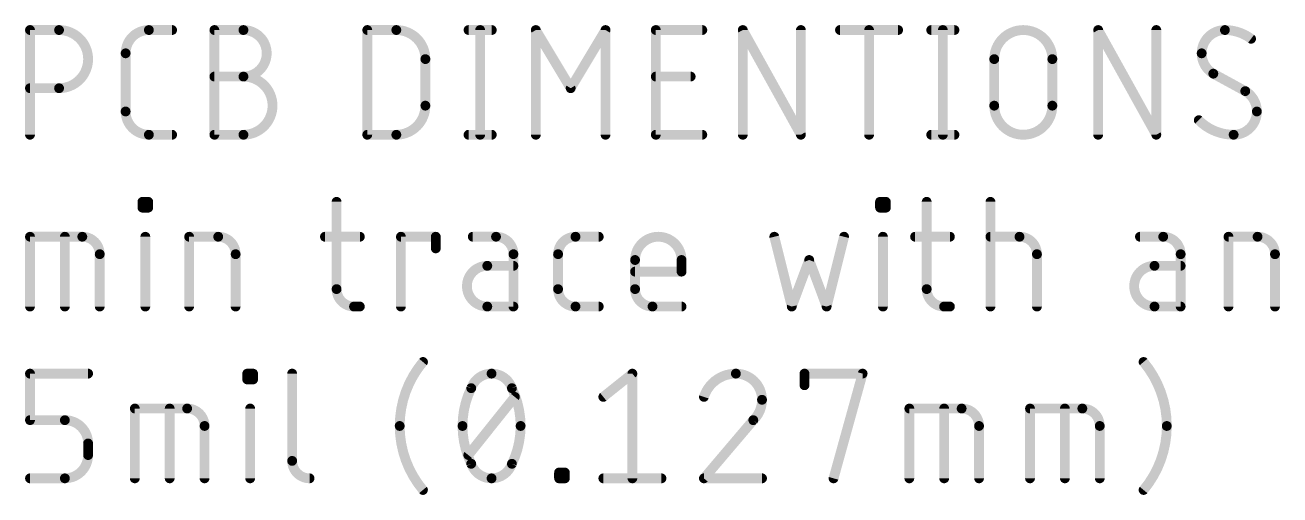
# Model space of a CAD drawing. Extents: x -35 to 140, y -8 to 139.
# Drawn here: x -35 to -15.5, y 131.26 to 138.55 of the extents above; entities that cross this region are included whole.
import ezdxf

# ---------------------------------------------------------------- set-up
doc = ezdxf.new("R2010")
doc.units = 0
doc.layers.add('51', color=253, linetype='CONTINUOUS')

msp = doc.modelspace()

# ---------------------------------------------------------------- linework, layer by layer
at = {"layer": '51', "const_width": 0.1524}
for points in [[(-34.9238, 136.8482), (-34.9238, 138.4738)], [(-34.9238, 138.4738), (-34.4722, 138.4738)], [(-33.0766, 138.4738), (-32.7153, 138.4738)], [(-32.0581, 136.8482), (-32.0581, 138.4738)], [(-32.0581, 138.4738), (-31.6065, 138.4738)], [(-29.6824, 136.8482), (-29.6824, 138.4738)], [(-29.6824, 138.4738), (-29.2308, 138.4738)], [(-28.1089, 138.4738), (-27.7476, 138.4738)], [(-27.9282, 138.4738), (-27.9282, 136.8482)], [(-27.0633, 136.8482), (-27.0633, 138.4738)], [(-27.0633, 138.4738), (-26.5214, 137.5707)], [(-26.5214, 137.5707), (-25.9796, 138.4738)], [(-25.9796, 138.4738), (-25.9796, 136.8482)], [(-25.1985, 136.8482), (-25.1985, 138.4738)], [(-25.1985, 138.4738), (-24.476, 138.4738)], [(-23.8467, 136.8482), (-23.8467, 138.4738)], [(-23.8467, 138.4738), (-22.9436, 136.8482)], [(-22.9436, 136.8482), (-22.9436, 138.4738)], [(-22.3357, 138.4738), (-21.4326, 138.4738)], [(-21.8842, 136.8482), (-21.8842, 138.4738)], [(-20.9185, 138.4738), (-20.5572, 138.4738)], [(-20.7379, 138.4738), (-20.7379, 136.8482)], [(-18.3237, 136.8482), (-18.3237, 138.4738)], [(-18.3237, 138.4738), (-17.4206, 136.8482)], [(-17.4206, 136.8482), (-17.4206, 138.4738)], [(-33.4378, 137.2094), (-33.4378, 138.1126)], [(-28.7793, 138.0222), (-28.7793, 137.2998)], [(-19.9389, 137.2998), (-19.9389, 138.0222)], [(-19.0358, 138.0222), (-19.0358, 137.2998)], [(-16.0381, 137.5255), (-16.5348, 137.7965)], [(-32.0581, 137.7513), (-31.6065, 137.7513)], [(-25.1985, 137.7513), (-24.6566, 137.7513)], [(-34.4722, 137.5707), (-34.9238, 137.5707)], [(-32.7153, 136.8482), (-33.0766, 136.8482)], [(-31.6065, 136.8482), (-32.0581, 136.8482)], [(-29.2308, 136.8482), (-29.6824, 136.8482)], [(-28.1089, 136.8482), (-27.7476, 136.8482)], [(-24.476, 136.8482), (-25.1985, 136.8482)], [(-20.9185, 136.8482), (-20.5572, 136.8482)], [(-33.1766, 135.7165), (-33.1766, 135.8068)], [(-33.1766, 135.8068), (-33.0863, 135.8068)], [(-33.0863, 135.7165), (-33.1766, 135.7165)], [(-33.0863, 135.8068), (-33.0863, 135.7165)], [(-30.1592, 135.8068), (-30.1592, 134.4521)], [(-21.7137, 135.7165), (-21.7137, 135.8068)], [(-21.7137, 135.8068), (-21.6234, 135.8068)], [(-21.6234, 135.7165), (-21.7137, 135.7165)], [(-21.6234, 135.8068), (-21.6234, 135.7165)], [(-20.9889, 135.8068), (-20.9889, 134.4521)], [(-19.9977, 134.1812), (-19.9977, 135.8068)], [(-34.9238, 134.1812), (-34.9238, 135.2649)], [(-34.9238, 135.2649), (-34.111, 135.2649)], [(-34.3819, 134.1812), (-34.3819, 135.2649)], [(-33.1314, 134.1812), (-33.1314, 135.2649)], [(-32.4506, 134.1812), (-32.4506, 135.2649)], [(-32.4506, 135.2649), (-31.999, 135.2649)], [(-30.3399, 135.2649), (-29.798, 135.2649)], [(-29.1596, 134.1812), (-29.1596, 135.2649)], [(-29.1596, 135.2649), (-28.6177, 135.2649)], [(-28.6177, 135.2649), (-28.6177, 135.0843)], [(-27.6817, 135.2649), (-28.043, 135.2649)], [(-26.4465, 135.2649), (-26.0852, 135.2649)], [(-23.3567, 135.2649), (-23.0858, 134.1812)], [(-22.5439, 134.1812), (-22.273, 135.2649)], [(-21.6685, 134.1812), (-21.6685, 135.2649)], [(-21.1695, 135.2649), (-20.6277, 135.2649)], [(-19.9977, 135.2649), (-19.5462, 135.2649)], [(-17.313, 135.2649), (-17.6743, 135.2649)], [(-16.2984, 134.1812), (-16.2984, 135.2649)], [(-16.2984, 135.2649), (-15.8468, 135.2649)], [(-33.8401, 134.994), (-33.8401, 134.1812)], [(-31.7281, 134.994), (-31.7281, 134.1812)], [(-27.4108, 134.1812), (-27.4108, 134.994)], [(-26.7174, 134.4521), (-26.7174, 134.994)], [(-25.5208, 134.4521), (-25.5208, 134.9037)], [(-24.7983, 134.9037), (-24.7983, 134.7231)], [(-23.0858, 134.1812), (-22.8148, 134.9037)], [(-22.8148, 134.9037), (-22.5439, 134.1812)], [(-19.2752, 134.994), (-19.2752, 134.1812)], [(-17.0421, 134.1812), (-17.0421, 134.994)], [(-15.5759, 134.994), (-15.5759, 134.1812)], [(-27.4108, 134.8134), (-27.8172, 134.8134)], [(-24.7983, 134.7231), (-25.5208, 134.7231)], [(-17.0421, 134.8134), (-17.4485, 134.8134)], [(-29.8883, 134.1812), (-29.798, 134.1812)], [(-27.8172, 134.1812), (-27.4108, 134.1812)], [(-26.0852, 134.1812), (-26.4465, 134.1812)], [(-24.7983, 134.1812), (-25.2498, 134.1812)], [(-20.718, 134.1812), (-20.6277, 134.1812)], [(-17.4485, 134.1812), (-17.0421, 134.1812)], [(-34.9238, 132.4173), (-34.9238, 133.1398)], [(-34.9238, 133.1398), (-34.0207, 133.1398)], [(-31.5475, 133.0495), (-31.5475, 133.1398)], [(-31.5475, 133.1398), (-31.4572, 133.1398)], [(-31.4572, 133.1398), (-31.4572, 133.0495)], [(-30.8499, 133.1398), (-30.8499, 131.7851)], [(-26.014, 132.7786), (-25.5625, 133.1398)], [(-25.5625, 133.1398), (-25.5625, 131.5142)], [(-22.8878, 132.9592), (-22.8878, 133.1398)], [(-22.8878, 133.1398), (-21.9847, 133.1398)], [(-21.9847, 133.1398), (-22.4362, 131.5142)], [(-31.4572, 133.0495), (-31.5475, 133.0495)], [(-28.1121, 131.8754), (-27.3896, 132.7786)], [(-33.2947, 131.5142), (-33.2947, 132.5979)], [(-33.2947, 132.5979), (-32.4819, 132.5979)], [(-32.7528, 131.5142), (-32.7528, 132.5979)], [(-31.5023, 131.5142), (-31.5023, 132.5979)], [(-21.2586, 131.5142), (-21.2586, 132.5979)], [(-21.2586, 132.5979), (-20.4458, 132.5979)], [(-20.7168, 131.5142), (-20.7168, 132.5979)], [(-19.3829, 131.5142), (-19.3829, 132.5979)], [(-19.3829, 132.5979), (-18.5701, 132.5979)], [(-18.841, 131.5142), (-18.841, 132.5979)], [(-34.3819, 132.4173), (-34.9238, 132.4173)], [(-23.6832, 132.4173), (-24.4509, 131.5142)], [(-32.2109, 132.327), (-32.2109, 131.5142)], [(-20.1749, 132.327), (-20.1749, 131.5142)], [(-18.2992, 132.327), (-18.2992, 131.5142)], [(-34.0207, 131.8754), (-34.0207, 132.0561)], [(-26.7018, 131.5142), (-26.7018, 131.6045)], [(-26.7018, 131.6045), (-26.6115, 131.6045)], [(-26.6115, 131.6045), (-26.6115, 131.5142)], [(-34.9238, 131.5142), (-34.3819, 131.5142)], [(-26.6115, 131.5142), (-26.7018, 131.5142)], [(-26.014, 131.5142), (-25.1109, 131.5142)], [(-24.4509, 131.5142), (-23.5478, 131.5142)]]:
    msp.add_lwpolyline(points, dxfattribs=at)
at = {"layer": '51'}
for points, const_width in [([(-34.8857, 138.4738, 1), (-34.9619, 138.4738)], 0.0762), ([(-34.9238, 138.5119, 1), (-34.9238, 138.4357)], 0.0762), ([(-34.4722, 137.5707, 1), (-34.4722, 138.4738)], 0.1524), ([(-34.4722, 138.5119, 1), (-34.4722, 138.4357)], 0.0762), ([(-34.4722, 138.4357, 1), (-34.4722, 138.5119)], 0.0762), ([(-33.0766, 138.4738, 0.4142), (-33.4378, 138.1126)], 0.1524), ([(-33.0766, 138.5119, 1), (-33.0766, 138.4357)], 0.0762), ([(-33.0766, 138.4357, 1), (-33.0766, 138.5119)], 0.0762), ([(-32.7153, 138.4357, 1), (-32.7153, 138.5119)], 0.0762), ([(-32.02, 138.4738, 1), (-32.0962, 138.4738)], 0.0762), ([(-32.0581, 138.5119, 1), (-32.0581, 138.4357)], 0.0762), ([(-31.6065, 137.7513, 1), (-31.6065, 138.4738)], 0.1524), ([(-31.6065, 138.5119, 1), (-31.6065, 138.4357)], 0.0762), ([(-31.6065, 138.4357, 1), (-31.6065, 138.5119)], 0.0762), ([(-29.6443, 138.4738, 1), (-29.7205, 138.4738)], 0.0762), ([(-29.6824, 138.5119, 1), (-29.6824, 138.4357)], 0.0762), ([(-28.7793, 138.0222, 0.4142), (-29.2308, 138.4738)], 0.1524), ([(-29.2308, 138.5119, 1), (-29.2308, 138.4357)], 0.0762), ([(-29.2308, 138.4357, 1), (-29.2308, 138.5119)], 0.0762), ([(-28.1089, 138.5119, 1), (-28.1089, 138.4357)], 0.0762), ([(-27.8901, 138.4738, 1), (-27.9663, 138.4738)], 0.0762), ([(-27.7476, 138.4357, 1), (-27.7476, 138.5119)], 0.0762), ([(-27.0252, 138.4738, 1), (-27.1014, 138.4738)], 0.0762), ([(-27.0306, 138.4934, 1), (-27.096, 138.4542)], 0.0762), ([(-25.9415, 138.4738, 1), (-26.0177, 138.4738)], 0.0762), ([(-25.9469, 138.4542, 1), (-26.0122, 138.4934)], 0.0762), ([(-25.1604, 138.4738, 1), (-25.2366, 138.4738)], 0.0762), ([(-25.1985, 138.5119, 1), (-25.1985, 138.4357)], 0.0762), ([(-24.476, 138.4357, 1), (-24.476, 138.5119)], 0.0762), ([(-23.8086, 138.4738, 1), (-23.8848, 138.4738)], 0.0762), ([(-23.8134, 138.4923, 1), (-23.88, 138.4553)], 0.0762), ([(-22.9055, 138.4738, 1), (-22.9817, 138.4738)], 0.0762), ([(-22.3357, 138.5119, 1), (-22.3357, 138.4357)], 0.0762), ([(-21.8461, 138.4738, 1), (-21.9223, 138.4738)], 0.0762), ([(-21.4326, 138.4357, 1), (-21.4326, 138.5119)], 0.0762), ([(-20.9185, 138.5119, 1), (-20.9185, 138.4357)], 0.0762), ([(-20.6998, 138.4738, 1), (-20.776, 138.4738)], 0.0762), ([(-20.5572, 138.4357, 1), (-20.5572, 138.5119)], 0.0762), ([(-19.0358, 138.0222, 1), (-19.9389, 138.0222)], 0.1524), ([(-18.2856, 138.4738, 1), (-18.3618, 138.4738)], 0.0762), ([(-18.2904, 138.4923, 1), (-18.357, 138.4553)], 0.0762), ([(-17.3825, 138.4738, 1), (-17.4587, 138.4738)], 0.0762), ([(-16.3542, 138.4738, 0.4142), (-16.7154, 138.1126)], 0.1524), ([(-15.9478, 138.3383, 0.1623), (-16.3542, 138.4738)], 0.1524), ([(-16.3542, 138.5119, 1), (-16.3542, 138.4357)], 0.0762), ([(-16.3542, 138.4357, 1), (-16.3542, 138.5119)], 0.0762), ([(-15.9706, 138.3079, 1), (-15.9249, 138.3688)], 0.0762), ([(-33.3997, 138.1126, 1), (-33.4759, 138.1126)], 0.0762), ([(-33.4759, 138.1126, 1), (-33.3997, 138.1126)], 0.0762), ([(-28.7412, 138.0222, 1), (-28.8174, 138.0222)], 0.0762), ([(-19.9008, 138.0222, 1), (-19.977, 138.0222)], 0.0762), ([(-18.9977, 138.0222, 1), (-19.0739, 138.0222)], 0.0762), ([(-16.7154, 138.1126, 0.2656), (-16.5348, 137.7965)], 0.1524), ([(-16.6773, 138.1126, 1), (-16.7535, 138.1126)], 0.0762), ([(-16.7535, 138.1126, 1), (-16.6773, 138.1126)], 0.0762), ([(-28.8174, 138.0222, 1), (-28.7412, 138.0222)], 0.0762), ([(-19.977, 138.0222, 1), (-19.9008, 138.0222)], 0.0762), ([(-19.0739, 138.0222, 1), (-18.9977, 138.0222)], 0.0762), ([(-16.5165, 137.8299, 1), (-16.553, 137.763)], 0.0762), ([(-16.5541, 137.7636, 1), (-16.5154, 137.8293)], 0.0762), ([(-32.0581, 137.7894, 1), (-32.0581, 137.7132)], 0.0762), ([(-31.6065, 136.8482, 1), (-31.6065, 137.7513)], 0.1524), ([(-31.6065, 137.7894, 1), (-31.6065, 137.7132)], 0.0762), ([(-31.6065, 137.7894, 1), (-31.6065, 137.7132)], 0.0762), ([(-31.6065, 137.7132, 1), (-31.6065, 137.7894)], 0.0762), ([(-25.1985, 137.7894, 1), (-25.1985, 137.7132)], 0.0762), ([(-24.6566, 137.7132, 1), (-24.6566, 137.7894)], 0.0762), ([(-34.9238, 137.6088, 1), (-34.9238, 137.5326)], 0.0762), ([(-34.4722, 137.6088, 1), (-34.4722, 137.5326)], 0.0762), ([(-34.4722, 137.5326, 1), (-34.4722, 137.6088)], 0.0762), ([(-26.5541, 137.5903, 1), (-26.4887, 137.5511)], 0.0762), ([(-26.5541, 137.5511, 1), (-26.4887, 137.5903)], 0.0762), ([(-16.0187, 137.5584, 1), (-16.0574, 137.4927)], 0.0762), ([(-15.8575, 137.2094, 0.2656), (-16.0381, 137.5255)], 0.1524), ([(-16.0563, 137.4921, 1), (-16.0198, 137.559)], 0.0762), ([(-33.4378, 137.2094, 0.4142), (-33.0766, 136.8482)], 0.1524), ([(-33.3997, 137.2094, 1), (-33.4759, 137.2094)], 0.0762), ([(-29.2308, 136.8482, 0.4142), (-28.7793, 137.2998)], 0.1524), ([(-28.7412, 137.2998, 1), (-28.8174, 137.2998)], 0.0762), ([(-28.8174, 137.2998, 1), (-28.7412, 137.2998)], 0.0762), ([(-19.9389, 137.2998, 1), (-19.0358, 137.2998)], 0.1524), ([(-19.9008, 137.2998, 1), (-19.977, 137.2998)], 0.0762), ([(-19.977, 137.2998, 1), (-19.9008, 137.2998)], 0.0762), ([(-18.9977, 137.2998, 1), (-19.0739, 137.2998)], 0.0762), ([(-19.0739, 137.2998, 1), (-18.9977, 137.2998)], 0.0762), ([(-16.2187, 136.8482, 0.4142), (-15.8575, 137.2094)], 0.1524), ([(-15.8194, 137.2094, 1), (-15.8956, 137.2094)], 0.0762), ([(-33.4759, 137.2094, 1), (-33.3997, 137.2094)], 0.0762), ([(-16.7606, 137.074, 0.2), (-16.2187, 136.8482)], 0.1524), ([(-16.7335, 137.1008, 1), (-16.7876, 137.0471)], 0.0762), ([(-15.8956, 137.2094, 1), (-15.8194, 137.2094)], 0.0762), ([(-33.0766, 136.8863, 1), (-33.0766, 136.8101)], 0.0762), ([(-33.0766, 136.8101, 1), (-33.0766, 136.8863)], 0.0762), ([(-32.7153, 136.8101, 1), (-32.7153, 136.8863)], 0.0762), ([(-32.0581, 136.8863, 1), (-32.0581, 136.8101)], 0.0762), ([(-31.6065, 136.8863, 1), (-31.6065, 136.8101)], 0.0762), ([(-31.6065, 136.8101, 1), (-31.6065, 136.8863)], 0.0762), ([(-29.6824, 136.8863, 1), (-29.6824, 136.8101)], 0.0762), ([(-29.2308, 136.8863, 1), (-29.2308, 136.8101)], 0.0762), ([(-29.2308, 136.8101, 1), (-29.2308, 136.8863)], 0.0762), ([(-28.1089, 136.8863, 1), (-28.1089, 136.8101)], 0.0762), ([(-27.7476, 136.8101, 1), (-27.7476, 136.8863)], 0.0762), ([(-25.1985, 136.8863, 1), (-25.1985, 136.8101)], 0.0762), ([(-24.476, 136.8101, 1), (-24.476, 136.8863)], 0.0762), ([(-22.9769, 136.8297, 1), (-22.9103, 136.8667)], 0.0762), ([(-20.9185, 136.8863, 1), (-20.9185, 136.8101)], 0.0762), ([(-20.5572, 136.8101, 1), (-20.5572, 136.8863)], 0.0762), ([(-17.4539, 136.8297, 1), (-17.3873, 136.8667)], 0.0762), ([(-16.2187, 136.8863, 1), (-16.2187, 136.8101)], 0.0762), ([(-16.2187, 136.8101, 1), (-16.2187, 136.8863)], 0.0762), ([(-34.9619, 136.8482, 1), (-34.8857, 136.8482)], 0.0762), ([(-32.0962, 136.8482, 1), (-32.02, 136.8482)], 0.0762), ([(-29.7205, 136.8482, 1), (-29.6443, 136.8482)], 0.0762), ([(-27.9663, 136.8482, 1), (-27.8901, 136.8482)], 0.0762), ([(-27.1014, 136.8482, 1), (-27.0252, 136.8482)], 0.0762), ([(-26.0177, 136.8482, 1), (-25.9415, 136.8482)], 0.0762), ([(-25.2366, 136.8482, 1), (-25.1604, 136.8482)], 0.0762), ([(-23.8848, 136.8482, 1), (-23.8086, 136.8482)], 0.0762), ([(-22.9817, 136.8482, 1), (-22.9055, 136.8482)], 0.0762), ([(-21.9223, 136.8482, 1), (-21.8461, 136.8482)], 0.0762), ([(-20.776, 136.8482, 1), (-20.6998, 136.8482)], 0.0762), ([(-18.3618, 136.8482, 1), (-18.2856, 136.8482)], 0.0762), ([(-17.4587, 136.8482, 1), (-17.3825, 136.8482)], 0.0762), ([(-33.1385, 135.8068, 1), (-33.2147, 135.8068)], 0.0762), ([(-33.1766, 135.8449, 1), (-33.1766, 135.7687)], 0.0762), ([(-33.1766, 135.7546, 1), (-33.1766, 135.6784)], 0.0762), ([(-33.2147, 135.7165, 1), (-33.1385, 135.7165)], 0.0762), ([(-33.0482, 135.8068, 1), (-33.1244, 135.8068)], 0.0762), ([(-33.1244, 135.7165, 1), (-33.0482, 135.7165)], 0.0762), ([(-33.0863, 135.7687, 1), (-33.0863, 135.8449)], 0.0762), ([(-33.0863, 135.6784, 1), (-33.0863, 135.7546)], 0.0762), ([(-30.1211, 135.8068, 1), (-30.1973, 135.8068)], 0.0762), ([(-21.6756, 135.8068, 1), (-21.7518, 135.8068)], 0.0762), ([(-21.7137, 135.8449, 1), (-21.7137, 135.7687)], 0.0762), ([(-21.7137, 135.7546, 1), (-21.7137, 135.6784)], 0.0762), ([(-21.7518, 135.7165, 1), (-21.6756, 135.7165)], 0.0762), ([(-21.5853, 135.8068, 1), (-21.6615, 135.8068)], 0.0762), ([(-21.6615, 135.7165, 1), (-21.5853, 135.7165)], 0.0762), ([(-21.6234, 135.7687, 1), (-21.6234, 135.8449)], 0.0762), ([(-21.6234, 135.6784, 1), (-21.6234, 135.7546)], 0.0762), ([(-20.9508, 135.8068, 1), (-21.027, 135.8068)], 0.0762), ([(-19.9596, 135.8068, 1), (-20.0358, 135.8068)], 0.0762), ([(-34.8857, 135.2649, 1), (-34.9619, 135.2649)], 0.0762), ([(-34.9238, 135.303, 1), (-34.9238, 135.2268)], 0.0762), ([(-34.3438, 135.2649, 1), (-34.42, 135.2649)], 0.0762), ([(-33.8401, 134.994, 0.4142), (-34.111, 135.2649)], 0.1524), ([(-34.111, 135.303, 1), (-34.111, 135.2268)], 0.0762), ([(-34.111, 135.2268, 1), (-34.111, 135.303)], 0.0762), ([(-33.0933, 135.2649, 1), (-33.1695, 135.2649)], 0.0762), ([(-32.4125, 135.2649, 1), (-32.4887, 135.2649)], 0.0762), ([(-32.4506, 135.303, 1), (-32.4506, 135.2268)], 0.0762), ([(-31.7281, 134.994, 0.4142), (-31.999, 135.2649)], 0.1524), ([(-31.999, 135.303, 1), (-31.999, 135.2268)], 0.0762), ([(-31.999, 135.2268, 1), (-31.999, 135.303)], 0.0762), ([(-30.3399, 135.303, 1), (-30.3399, 135.2268)], 0.0762), ([(-29.798, 135.2268, 1), (-29.798, 135.303)], 0.0762), ([(-29.1215, 135.2649, 1), (-29.1977, 135.2649)], 0.0762), ([(-29.1596, 135.303, 1), (-29.1596, 135.2268)], 0.0762), ([(-28.5796, 135.2649, 1), (-28.6558, 135.2649)], 0.0762), ([(-28.6177, 135.2268, 1), (-28.6177, 135.303)], 0.0762), ([(-28.043, 135.303, 1), (-28.043, 135.2268)], 0.0762), ([(-27.4108, 134.994, 0.4142), (-27.6817, 135.2649)], 0.1524), ([(-27.6817, 135.303, 1), (-27.6817, 135.2268)], 0.0762), ([(-27.6817, 135.2268, 1), (-27.6817, 135.303)], 0.0762), ([(-26.4465, 135.2649, 0.4142), (-26.7174, 134.994)], 0.1524), ([(-26.4465, 135.303, 1), (-26.4465, 135.2268)], 0.0762), ([(-26.4465, 135.2268, 1), (-26.4465, 135.303)], 0.0762), ([(-26.0852, 135.2268, 1), (-26.0852, 135.303)], 0.0762), ([(-24.7983, 134.9037, 1), (-25.5208, 134.9037)], 0.1524), ([(-23.3197, 135.2742, 1), (-23.3937, 135.2557)], 0.0762), ([(-22.236, 135.2557, 1), (-22.3099, 135.2742)], 0.0762), ([(-21.6304, 135.2649, 1), (-21.7066, 135.2649)], 0.0762), ([(-21.1695, 135.303, 1), (-21.1695, 135.2268)], 0.0762), ([(-20.6277, 135.2268, 1), (-20.6277, 135.303)], 0.0762), ([(-19.9977, 135.303, 1), (-19.9977, 135.2268)], 0.0762), ([(-19.2752, 134.994, 0.4142), (-19.5462, 135.2649)], 0.1524), ([(-19.5462, 135.303, 1), (-19.5462, 135.2268)], 0.0762), ([(-19.5462, 135.2268, 1), (-19.5462, 135.303)], 0.0762), ([(-17.6743, 135.303, 1), (-17.6743, 135.2268)], 0.0762), ([(-17.0421, 134.994, 0.4142), (-17.313, 135.2649)], 0.1524), ([(-17.313, 135.303, 1), (-17.313, 135.2268)], 0.0762), ([(-17.313, 135.2268, 1), (-17.313, 135.303)], 0.0762), ([(-16.2603, 135.2649, 1), (-16.3365, 135.2649)], 0.0762), ([(-16.2984, 135.303, 1), (-16.2984, 135.2268)], 0.0762), ([(-15.5759, 134.994, 0.4142), (-15.8468, 135.2649)], 0.1524), ([(-15.8468, 135.303, 1), (-15.8468, 135.2268)], 0.0762), ([(-15.8468, 135.2268, 1), (-15.8468, 135.303)], 0.0762), ([(-33.802, 134.994, 1), (-33.8782, 134.994)], 0.0762), ([(-33.8782, 134.994, 1), (-33.802, 134.994)], 0.0762), ([(-31.69, 134.994, 1), (-31.7662, 134.994)], 0.0762), ([(-31.7662, 134.994, 1), (-31.69, 134.994)], 0.0762), ([(-28.6558, 135.0843, 1), (-28.5796, 135.0843)], 0.0762), ([(-27.3727, 134.994, 1), (-27.4489, 134.994)], 0.0762), ([(-27.4489, 134.994, 1), (-27.3727, 134.994)], 0.0762), ([(-26.6793, 134.994, 1), (-26.7555, 134.994)], 0.0762), ([(-26.7555, 134.994, 1), (-26.6793, 134.994)], 0.0762), ([(-25.4827, 134.9037, 1), (-25.5589, 134.9037)], 0.0762), ([(-24.7602, 134.9037, 1), (-24.8364, 134.9037)], 0.0762), ([(-22.7792, 134.9171, 1), (-22.8505, 134.8903)], 0.0762), ([(-22.7792, 134.8903, 1), (-22.8505, 134.9171)], 0.0762), ([(-19.2371, 134.994, 1), (-19.3133, 134.994)], 0.0762), ([(-19.3133, 134.994, 1), (-19.2371, 134.994)], 0.0762), ([(-17.004, 134.994, 1), (-17.0802, 134.994)], 0.0762), ([(-17.0802, 134.994, 1), (-17.004, 134.994)], 0.0762), ([(-15.5378, 134.994, 1), (-15.614, 134.994)], 0.0762), ([(-15.614, 134.994, 1), (-15.5378, 134.994)], 0.0762), ([(-27.8172, 134.8134, 1), (-27.8172, 134.1812)], 0.1524), ([(-27.8172, 134.8515, 1), (-27.8172, 134.7753)], 0.0762), ([(-27.8172, 134.7753, 1), (-27.8172, 134.8515)], 0.0762), ([(-27.4108, 134.7753, 1), (-27.4108, 134.8515)], 0.0762), ([(-25.5589, 134.9037, 1), (-25.4827, 134.9037)], 0.0762), ([(-25.5208, 134.7612, 1), (-25.5208, 134.685)], 0.0762), ([(-24.8364, 134.9037, 1), (-24.7602, 134.9037)], 0.0762), ([(-24.8364, 134.7231, 1), (-24.7602, 134.7231)], 0.0762), ([(-24.7983, 134.685, 1), (-24.7983, 134.7612)], 0.0762), ([(-17.4485, 134.8134, 1), (-17.4485, 134.1812)], 0.1524), ([(-17.4485, 134.8515, 1), (-17.4485, 134.7753)], 0.0762), ([(-17.4485, 134.7753, 1), (-17.4485, 134.8515)], 0.0762), ([(-17.0421, 134.7753, 1), (-17.0421, 134.8515)], 0.0762), ([(-30.1592, 134.4521, 0.4142), (-29.8883, 134.1812)], 0.1524), ([(-30.1211, 134.4521, 1), (-30.1973, 134.4521)], 0.0762), ([(-30.1973, 134.4521, 1), (-30.1211, 134.4521)], 0.0762), ([(-26.7174, 134.4521, 0.4142), (-26.4465, 134.1812)], 0.1524), ([(-26.6793, 134.4521, 1), (-26.7555, 134.4521)], 0.0762), ([(-26.7555, 134.4521, 1), (-26.6793, 134.4521)], 0.0762), ([(-25.5208, 134.4521, 0.4142), (-25.2498, 134.1812)], 0.1524), ([(-25.4827, 134.4521, 1), (-25.5589, 134.4521)], 0.0762), ([(-25.5589, 134.4521, 1), (-25.4827, 134.4521)], 0.0762), ([(-20.9889, 134.4521, 0.4142), (-20.718, 134.1812)], 0.1524), ([(-20.9508, 134.4521, 1), (-21.027, 134.4521)], 0.0762), ([(-21.027, 134.4521, 1), (-20.9508, 134.4521)], 0.0762), ([(-34.9619, 134.1812, 1), (-34.8857, 134.1812)], 0.0762), ([(-34.42, 134.1812, 1), (-34.3438, 134.1812)], 0.0762), ([(-33.8782, 134.1812, 1), (-33.802, 134.1812)], 0.0762), ([(-33.1695, 134.1812, 1), (-33.0933, 134.1812)], 0.0762), ([(-32.4887, 134.1812, 1), (-32.4125, 134.1812)], 0.0762), ([(-31.7662, 134.1812, 1), (-31.69, 134.1812)], 0.0762), ([(-29.8883, 134.2193, 1), (-29.8883, 134.1431)], 0.0762), ([(-29.8883, 134.1431, 1), (-29.8883, 134.2193)], 0.0762), ([(-29.798, 134.1431, 1), (-29.798, 134.2193)], 0.0762), ([(-29.1977, 134.1812, 1), (-29.1215, 134.1812)], 0.0762), ([(-27.8172, 134.2193, 1), (-27.8172, 134.1431)], 0.0762), ([(-27.8172, 134.1431, 1), (-27.8172, 134.2193)], 0.0762), ([(-27.4489, 134.1812, 1), (-27.3727, 134.1812)], 0.0762), ([(-27.4108, 134.1431, 1), (-27.4108, 134.2193)], 0.0762), ([(-26.4465, 134.2193, 1), (-26.4465, 134.1431)], 0.0762), ([(-26.4465, 134.1431, 1), (-26.4465, 134.2193)], 0.0762), ([(-26.0852, 134.1431, 1), (-26.0852, 134.2193)], 0.0762), ([(-25.2498, 134.2193, 1), (-25.2498, 134.1431)], 0.0762), ([(-25.2498, 134.1431, 1), (-25.2498, 134.2193)], 0.0762), ([(-24.7983, 134.1431, 1), (-24.7983, 134.2193)], 0.0762), ([(-23.1214, 134.1946, 1), (-23.0501, 134.1678)], 0.0762), ([(-23.1227, 134.172, 1), (-23.0488, 134.1904)], 0.0762), ([(-22.5809, 134.1904, 1), (-22.5069, 134.172)], 0.0762), ([(-22.5796, 134.1678, 1), (-22.5082, 134.1946)], 0.0762), ([(-21.7066, 134.1812, 1), (-21.6304, 134.1812)], 0.0762), ([(-20.718, 134.2193, 1), (-20.718, 134.1431)], 0.0762), ([(-20.718, 134.1431, 1), (-20.718, 134.2193)], 0.0762), ([(-20.6277, 134.1431, 1), (-20.6277, 134.2193)], 0.0762), ([(-20.0358, 134.1812, 1), (-19.9596, 134.1812)], 0.0762), ([(-19.3133, 134.1812, 1), (-19.2371, 134.1812)], 0.0762), ([(-17.4485, 134.2193, 1), (-17.4485, 134.1431)], 0.0762), ([(-17.4485, 134.1431, 1), (-17.4485, 134.2193)], 0.0762), ([(-17.0802, 134.1812, 1), (-17.004, 134.1812)], 0.0762), ([(-17.0421, 134.1431, 1), (-17.0421, 134.2193)], 0.0762), ([(-16.3365, 134.1812, 1), (-16.2603, 134.1812)], 0.0762), ([(-15.614, 134.1812, 1), (-15.5378, 134.1812)], 0.0762), ([(-28.817, 133.3204, 0.1762), (-29.1783, 132.327)], 0.1524), ([(-28.7878, 133.2959, 1), (-28.8462, 133.3449)], 0.0762), ([(-17.2573, 132.327, 0.1762), (-17.6185, 133.3204)], 0.1524), ([(-17.5893, 133.3449, 1), (-17.6477, 133.2959)], 0.0762), ([(-34.8857, 133.1398, 1), (-34.9619, 133.1398)], 0.0762), ([(-34.9238, 133.1779, 1), (-34.9238, 133.1017)], 0.0762), ([(-34.0207, 133.1017, 1), (-34.0207, 133.1779)], 0.0762), ([(-31.5094, 133.1398, 1), (-31.5856, 133.1398)], 0.0762), ([(-31.5475, 133.1779, 1), (-31.5475, 133.1017)], 0.0762), ([(-31.4191, 133.1398, 1), (-31.4953, 133.1398)], 0.0762), ([(-31.4572, 133.1017, 1), (-31.4572, 133.1779)], 0.0762), ([(-30.8118, 133.1398, 1), (-30.888, 133.1398)], 0.0762), ([(-27.7508, 133.1398, 0.3205), (-28.0669, 132.914)], 0.1524), ([(-27.4347, 132.914, 0.3205), (-27.7508, 133.1398)], 0.1524), ([(-27.7508, 133.1779, 1), (-27.7508, 133.1017)], 0.0762), ([(-27.7508, 133.1017, 1), (-27.7508, 133.1779)], 0.0762), ([(-25.5244, 133.1398, 1), (-25.6006, 133.1398)], 0.0762), ([(-25.5387, 133.11, 1), (-25.5863, 133.1696)], 0.0762), ([(-23.9542, 133.1398, 0.3252), (-24.4509, 132.7786)], 0.1524), ([(-23.5478, 132.7334, 0.4142), (-23.9542, 133.1398)], 0.1524), ([(-23.9542, 133.1779, 1), (-23.9542, 133.1017)], 0.0762), ([(-23.9542, 133.1017, 1), (-23.9542, 133.1779)], 0.0762), ([(-22.8497, 133.1398, 1), (-22.9259, 133.1398)], 0.0762), ([(-22.8878, 133.1779, 1), (-22.8878, 133.1017)], 0.0762), ([(-21.9479, 133.1296, 1), (-22.0214, 133.15)], 0.0762), ([(-21.9847, 133.1017, 1), (-21.9847, 133.1779)], 0.0762), ([(-31.5475, 133.0876, 1), (-31.5475, 133.0114)], 0.0762), ([(-31.5856, 133.0495, 1), (-31.5094, 133.0495)], 0.0762), ([(-31.4953, 133.0495, 1), (-31.4191, 133.0495)], 0.0762), ([(-31.4572, 133.0114, 1), (-31.4572, 133.0876)], 0.0762), ([(-22.9259, 132.9592, 1), (-22.8497, 132.9592)], 0.0762), ([(-28.0669, 132.914, 0.1139), (-28.2024, 132.327)], 0.1524), ([(-28.103, 132.9264, 1), (-28.0309, 132.9017)], 0.0762), ([(-28.0327, 132.8973, 1), (-28.1012, 132.9307)], 0.0762), ([(-27.4005, 132.9307, 1), (-27.469, 132.8973)], 0.0762), ([(-27.2993, 132.327, 0.1139), (-27.4347, 132.914)], 0.1524), ([(-27.4708, 132.9017, 1), (-27.3987, 132.9264)], 0.0762), ([(-27.3598, 132.7548, 1), (-27.4193, 132.8024)], 0.0762), ([(-26.0378, 132.8083, 1), (-25.9902, 132.7488)], 0.0762), ([(-24.4871, 132.7903, 1), (-24.4146, 132.7668)], 0.0762), ([(-23.6832, 132.4173, 0.2053), (-23.5478, 132.7334)], 0.1524), ([(-23.5097, 132.7334, 1), (-23.5859, 132.7334)], 0.0762), ([(-33.2566, 132.5979, 1), (-33.3328, 132.5979)], 0.0762), ([(-33.2947, 132.636, 1), (-33.2947, 132.5598)], 0.0762), ([(-32.7147, 132.5979, 1), (-32.7909, 132.5979)], 0.0762), ([(-32.2109, 132.327, 0.4142), (-32.4819, 132.5979)], 0.1524), ([(-32.4819, 132.636, 1), (-32.4819, 132.5598)], 0.0762), ([(-32.4819, 132.5598, 1), (-32.4819, 132.636)], 0.0762), ([(-31.4642, 132.5979, 1), (-31.5404, 132.5979)], 0.0762), ([(-23.5859, 132.7334, 1), (-23.5097, 132.7334)], 0.0762), ([(-21.2205, 132.5979, 1), (-21.2967, 132.5979)], 0.0762), ([(-21.2586, 132.636, 1), (-21.2586, 132.5598)], 0.0762), ([(-20.6787, 132.5979, 1), (-20.7549, 132.5979)], 0.0762), ([(-20.1749, 132.327, 0.4142), (-20.4458, 132.5979)], 0.1524), ([(-20.4458, 132.636, 1), (-20.4458, 132.5598)], 0.0762), ([(-20.4458, 132.5598, 1), (-20.4458, 132.636)], 0.0762), ([(-19.3448, 132.5979, 1), (-19.421, 132.5979)], 0.0762), ([(-19.3829, 132.636, 1), (-19.3829, 132.5598)], 0.0762), ([(-18.8029, 132.5979, 1), (-18.8791, 132.5979)], 0.0762), ([(-18.2992, 132.327, 0.4142), (-18.5701, 132.5979)], 0.1524), ([(-18.5701, 132.636, 1), (-18.5701, 132.5598)], 0.0762), ([(-18.5701, 132.5598, 1), (-18.5701, 132.636)], 0.0762), ([(-34.9238, 132.4554, 1), (-34.9238, 132.3792)], 0.0762), ([(-34.9619, 132.4173, 1), (-34.8857, 132.4173)], 0.0762), ([(-34.0207, 132.0561, 0.4142), (-34.3819, 132.4173)], 0.1524), ([(-34.3819, 132.4554, 1), (-34.3819, 132.3792)], 0.0762), ([(-34.3819, 132.3792, 1), (-34.3819, 132.4554)], 0.0762), ([(-23.7095, 132.4449, 1), (-23.657, 132.3897)], 0.0762), ([(-23.6542, 132.3926, 1), (-23.7123, 132.442)], 0.0762), ([(-32.1728, 132.327, 1), (-32.249, 132.327)], 0.0762), ([(-32.249, 132.327, 1), (-32.1728, 132.327)], 0.0762), ([(-29.1783, 132.327, 0.1762), (-28.817, 131.3336)], 0.1524), ([(-29.1402, 132.327, 1), (-29.2164, 132.327)], 0.0762), ([(-29.2164, 132.327, 1), (-29.1402, 132.327)], 0.0762), ([(-28.2024, 132.327, 0.1139), (-28.0669, 131.74)], 0.1524), ([(-28.1643, 132.327, 1), (-28.2405, 132.327)], 0.0762), ([(-28.2405, 132.327, 1), (-28.1643, 132.327)], 0.0762), ([(-27.4347, 131.74, 0.1139), (-27.2993, 132.327)], 0.1524), ([(-27.2612, 132.327, 1), (-27.3374, 132.327)], 0.0762), ([(-27.3374, 132.327, 1), (-27.2612, 132.327)], 0.0762), ([(-20.1368, 132.327, 1), (-20.213, 132.327)], 0.0762), ([(-20.213, 132.327, 1), (-20.1368, 132.327)], 0.0762), ([(-18.2611, 132.327, 1), (-18.3373, 132.327)], 0.0762), ([(-18.3373, 132.327, 1), (-18.2611, 132.327)], 0.0762), ([(-17.6185, 131.3336, 0.1762), (-17.2573, 132.327)], 0.1524), ([(-17.2192, 132.327, 1), (-17.2954, 132.327)], 0.0762), ([(-17.2954, 132.327, 1), (-17.2192, 132.327)], 0.0762), ([(-33.9826, 132.0561, 1), (-34.0588, 132.0561)], 0.0762), ([(-34.0588, 132.0561, 1), (-33.9826, 132.0561)], 0.0762), ([(-34.3819, 131.5142, 0.4142), (-34.0207, 131.8754)], 0.1524), ([(-33.9826, 131.8754, 1), (-34.0588, 131.8754)], 0.0762), ([(-34.0588, 131.8754, 1), (-33.9826, 131.8754)], 0.0762), ([(-30.8499, 131.7851, 0.4142), (-30.579, 131.5142)], 0.1524), ([(-30.8118, 131.7851, 1), (-30.888, 131.7851)], 0.0762), ([(-30.888, 131.7851, 1), (-30.8118, 131.7851)], 0.0762), ([(-28.1418, 131.8992, 1), (-28.0823, 131.8516)], 0.0762), ([(-28.0309, 131.7523, 1), (-28.103, 131.7276)], 0.0762), ([(-28.0669, 131.74, 0.3205), (-27.7508, 131.5142)], 0.1524), ([(-28.1012, 131.7233, 1), (-28.0327, 131.7567)], 0.0762), ([(-27.7508, 131.5142, 0.3205), (-27.4347, 131.74)], 0.1524), ([(-27.469, 131.7567, 1), (-27.4005, 131.7233)], 0.0762), ([(-27.3987, 131.7276, 1), (-27.4708, 131.7523)], 0.0762), ([(-26.6637, 131.6045, 1), (-26.7399, 131.6045)], 0.0762), ([(-26.7018, 131.6426, 1), (-26.7018, 131.5664)], 0.0762), ([(-26.5734, 131.6045, 1), (-26.6496, 131.6045)], 0.0762), ([(-26.6115, 131.5664, 1), (-26.6115, 131.6426)], 0.0762), ([(-34.9238, 131.5523, 1), (-34.9238, 131.4761)], 0.0762), ([(-34.3819, 131.5523, 1), (-34.3819, 131.4761)], 0.0762), ([(-34.3819, 131.4761, 1), (-34.3819, 131.5523)], 0.0762), ([(-33.3328, 131.5142, 1), (-33.2566, 131.5142)], 0.0762), ([(-32.7909, 131.5142, 1), (-32.7147, 131.5142)], 0.0762), ([(-32.249, 131.5142, 1), (-32.1728, 131.5142)], 0.0762), ([(-31.5404, 131.5142, 1), (-31.4642, 131.5142)], 0.0762), ([(-30.579, 131.4761, 1), (-30.579, 131.5523)], 0.0762), ([(-27.7508, 131.5523, 1), (-27.7508, 131.4761)], 0.0762), ([(-27.7508, 131.4761, 1), (-27.7508, 131.5523)], 0.0762), ([(-26.7018, 131.5523, 1), (-26.7018, 131.4761)], 0.0762), ([(-26.7399, 131.5142, 1), (-26.6637, 131.5142)], 0.0762), ([(-26.6496, 131.5142, 1), (-26.5734, 131.5142)], 0.0762), ([(-26.6115, 131.4761, 1), (-26.6115, 131.5523)], 0.0762), ([(-26.014, 131.5523, 1), (-26.014, 131.4761)], 0.0762), ([(-25.6006, 131.5142, 1), (-25.5244, 131.5142)], 0.0762), ([(-25.1109, 131.4761, 1), (-25.1109, 131.5523)], 0.0762), ([(-24.4509, 131.5523, 1), (-24.4509, 131.4761)], 0.0762), ([(-24.4799, 131.5389, 1), (-24.4219, 131.4895)], 0.0762), ([(-23.5478, 131.4761, 1), (-23.5478, 131.5523)], 0.0762), ([(-22.4729, 131.5244, 1), (-22.3995, 131.504)], 0.0762), ([(-21.2967, 131.5142, 1), (-21.2205, 131.5142)], 0.0762), ([(-20.7549, 131.5142, 1), (-20.6787, 131.5142)], 0.0762), ([(-20.213, 131.5142, 1), (-20.1368, 131.5142)], 0.0762), ([(-19.421, 131.5142, 1), (-19.3448, 131.5142)], 0.0762), ([(-18.8791, 131.5142, 1), (-18.8029, 131.5142)], 0.0762), ([(-18.3373, 131.5142, 1), (-18.2611, 131.5142)], 0.0762), ([(-28.8462, 131.3091, 1), (-28.7878, 131.3581)], 0.0762), ([(-17.6477, 131.3581, 1), (-17.5893, 131.3091)], 0.0762)]:
    msp.add_lwpolyline(points, format="xyb", dxfattribs=dict(at, const_width=const_width))

doc.saveas('drawing.dxf')
